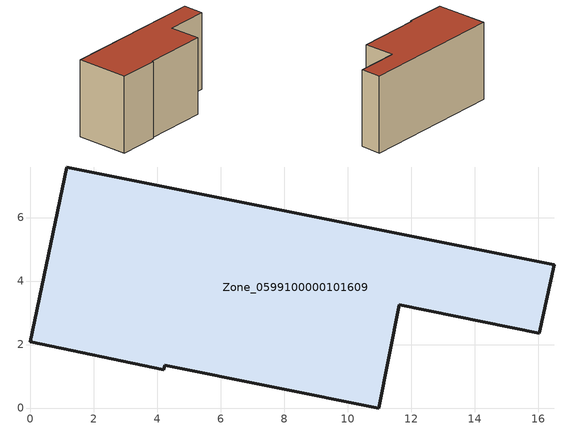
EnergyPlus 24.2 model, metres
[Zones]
Zone_0599100000101609
 floor ground (C_G): 10.97,0 4.24,1.34 4.21,1.2 0,2.09 1.14,7.59 16.5,4.52 16.04,2.36 11.62,3.25 z0
 wall outside (C_F): 16.04,2.36 16.5,4.52 1.14,7.59 0,2.09 4.21,1.2 4.24,1.34 10.97,0 11.62,3.25 16.04,2.36 z0:8.22
 roof outside (C_R): 4.24,1.34 10.97,0 11.62,3.25 16.04,2.36 16.5,4.52 1.14,7.59 0,2.09 4.21,1.2 z8.22
[BUILDING]
Pand.0599100000101609: North Axis=0; Terrain=City; Loads Convergence Tolerance Value=0.04; Temperature Convergence Tolerance Value=0.4; Solar Distribution=FullExterior; Maximum Number of Warmup Days=25; Minimum Number of Warmup Days=1
[Site:Location]
Rotterdam.The.Hague.AP_ZH_NLD Design_Conditions: Latitude=51.96; Longitude=4.45; Time Zone=1; Elevation=-4.5
[SITE:GROUNDTEMPERATURE:BUILDINGSURFACE]
18, 18, 18, 18, 18, 18, 18, 18, 18, 18, 18, 18
[MATERIAL] Thermal Absorptance=0.9; Solar Absorptance=0.7; Visible Absorptance=0.7
Name | Roughness | Thickness | Conductivity | Density | Specific Heat
G.TI.1975-1991 | MediumSmooth | 0.15 | 0.288461 | 540 | 1210
F.TI.1975-1991 | Rough | 0.3 | 0.230769 | 1920 | 840
R.TI.1975-1991 | MediumRough | 0.2 | 0.153846 | 1500 | 1000
[CONSTRUCTION]
C_G: G.TI.1975-1991
C_F: F.TI.1975-1991
C_R: R.TI.1975-1991
[ZONE]
Zone_0599100000101609: Type=1; Multiplier=1; Ceiling Height=Autocalculate; Volume=Autocalculate; Floor Area=autocalculate; Part of Total Floor Area=Yes
[ZONEINFILTRATION:DESIGNFLOWRATE]
Infil_Zone_0599100000101609: Zone or ZoneList or Space or SpaceList=Zone_0599100000101609; Schedule=AlwaysOn; Design Flow Rate Calculation Method=Flow/Area; Flow Rate per Floor Area=0.003; Constant Term Coefficient=1; Temperature Term Coefficient=0; Velocity Term Coefficient=0; Velocity Squared Term Coefficient=0
[HVACTEMPLATE:ZONE:IDEALLOADSAIRSYSTEM]
Zone_0599100000101609: Maximum Heating Supply Air Temperature=50; Minimum Cooling Supply Air Temperature=13; Maximum Heating Supply Air Humidity Ratio=0.0156; Minimum Cooling Supply Air Humidity Ratio=0.0077; Heating Limit=NoLimit; Cooling Limit=NoLimit; Dehumidification Control Type=ConstantSensibleHeatRatio; Cooling Sensible Heat Ratio=0.7; Dehumidification Setpoint=60; Humidification Control Type=None; Humidification Setpoint=30; Outdoor Air Method=None; Outdoor Air Flow Rate per Person=0.00944; Outdoor Air Flow Rate per Zone Floor Area=0; Outdoor Air Flow Rate per Zone=0; Demand Controlled Ventilation Type=None; Outdoor Air Economizer Type=NoEconomizer; Heat Recovery Type=None; Sensible Heat Recovery Effectiveness=0.7; Latent Heat Recovery Effectiveness=0.65
[ZONECONTROL:THERMOSTAT]
ThermostatControl_Zone_0599100000101609: Zone or ZoneList=Zone_0599100000101609; Control Type Schedule=DualSetpointControlType; Control 1=Thermostat_Zone_0599100000101609; Temperature Difference Between Cutout And Setpoint=0
[THERMOSTATSETPOINT:DUALSETPOINT]
Thermostat_Zone_0599100000101609: Heating Setpoint Temperature Schedule=HeatingSetpoint_Zone_0599100000101609; Cooling Setpoint Temperature Schedule=CoolingSetpoint_Zone_0599100000101609
[SCHEDULE:COMPACT]
HeatingSetpoint_Zone_0599100000101609: Through: 12/31, For: AllDays, Until: 24:00, 21
CoolingSetpoint_Zone_0599100000101609: Through: 12/31, For: AllDays, Until: 24:00, 24
DualSetpointControlType: Through: 12/31, For: AllDays, Until: 24:00, 4
AlwaysOn: Through: 12/31, For: AllDays, Until: 24:00, 1
